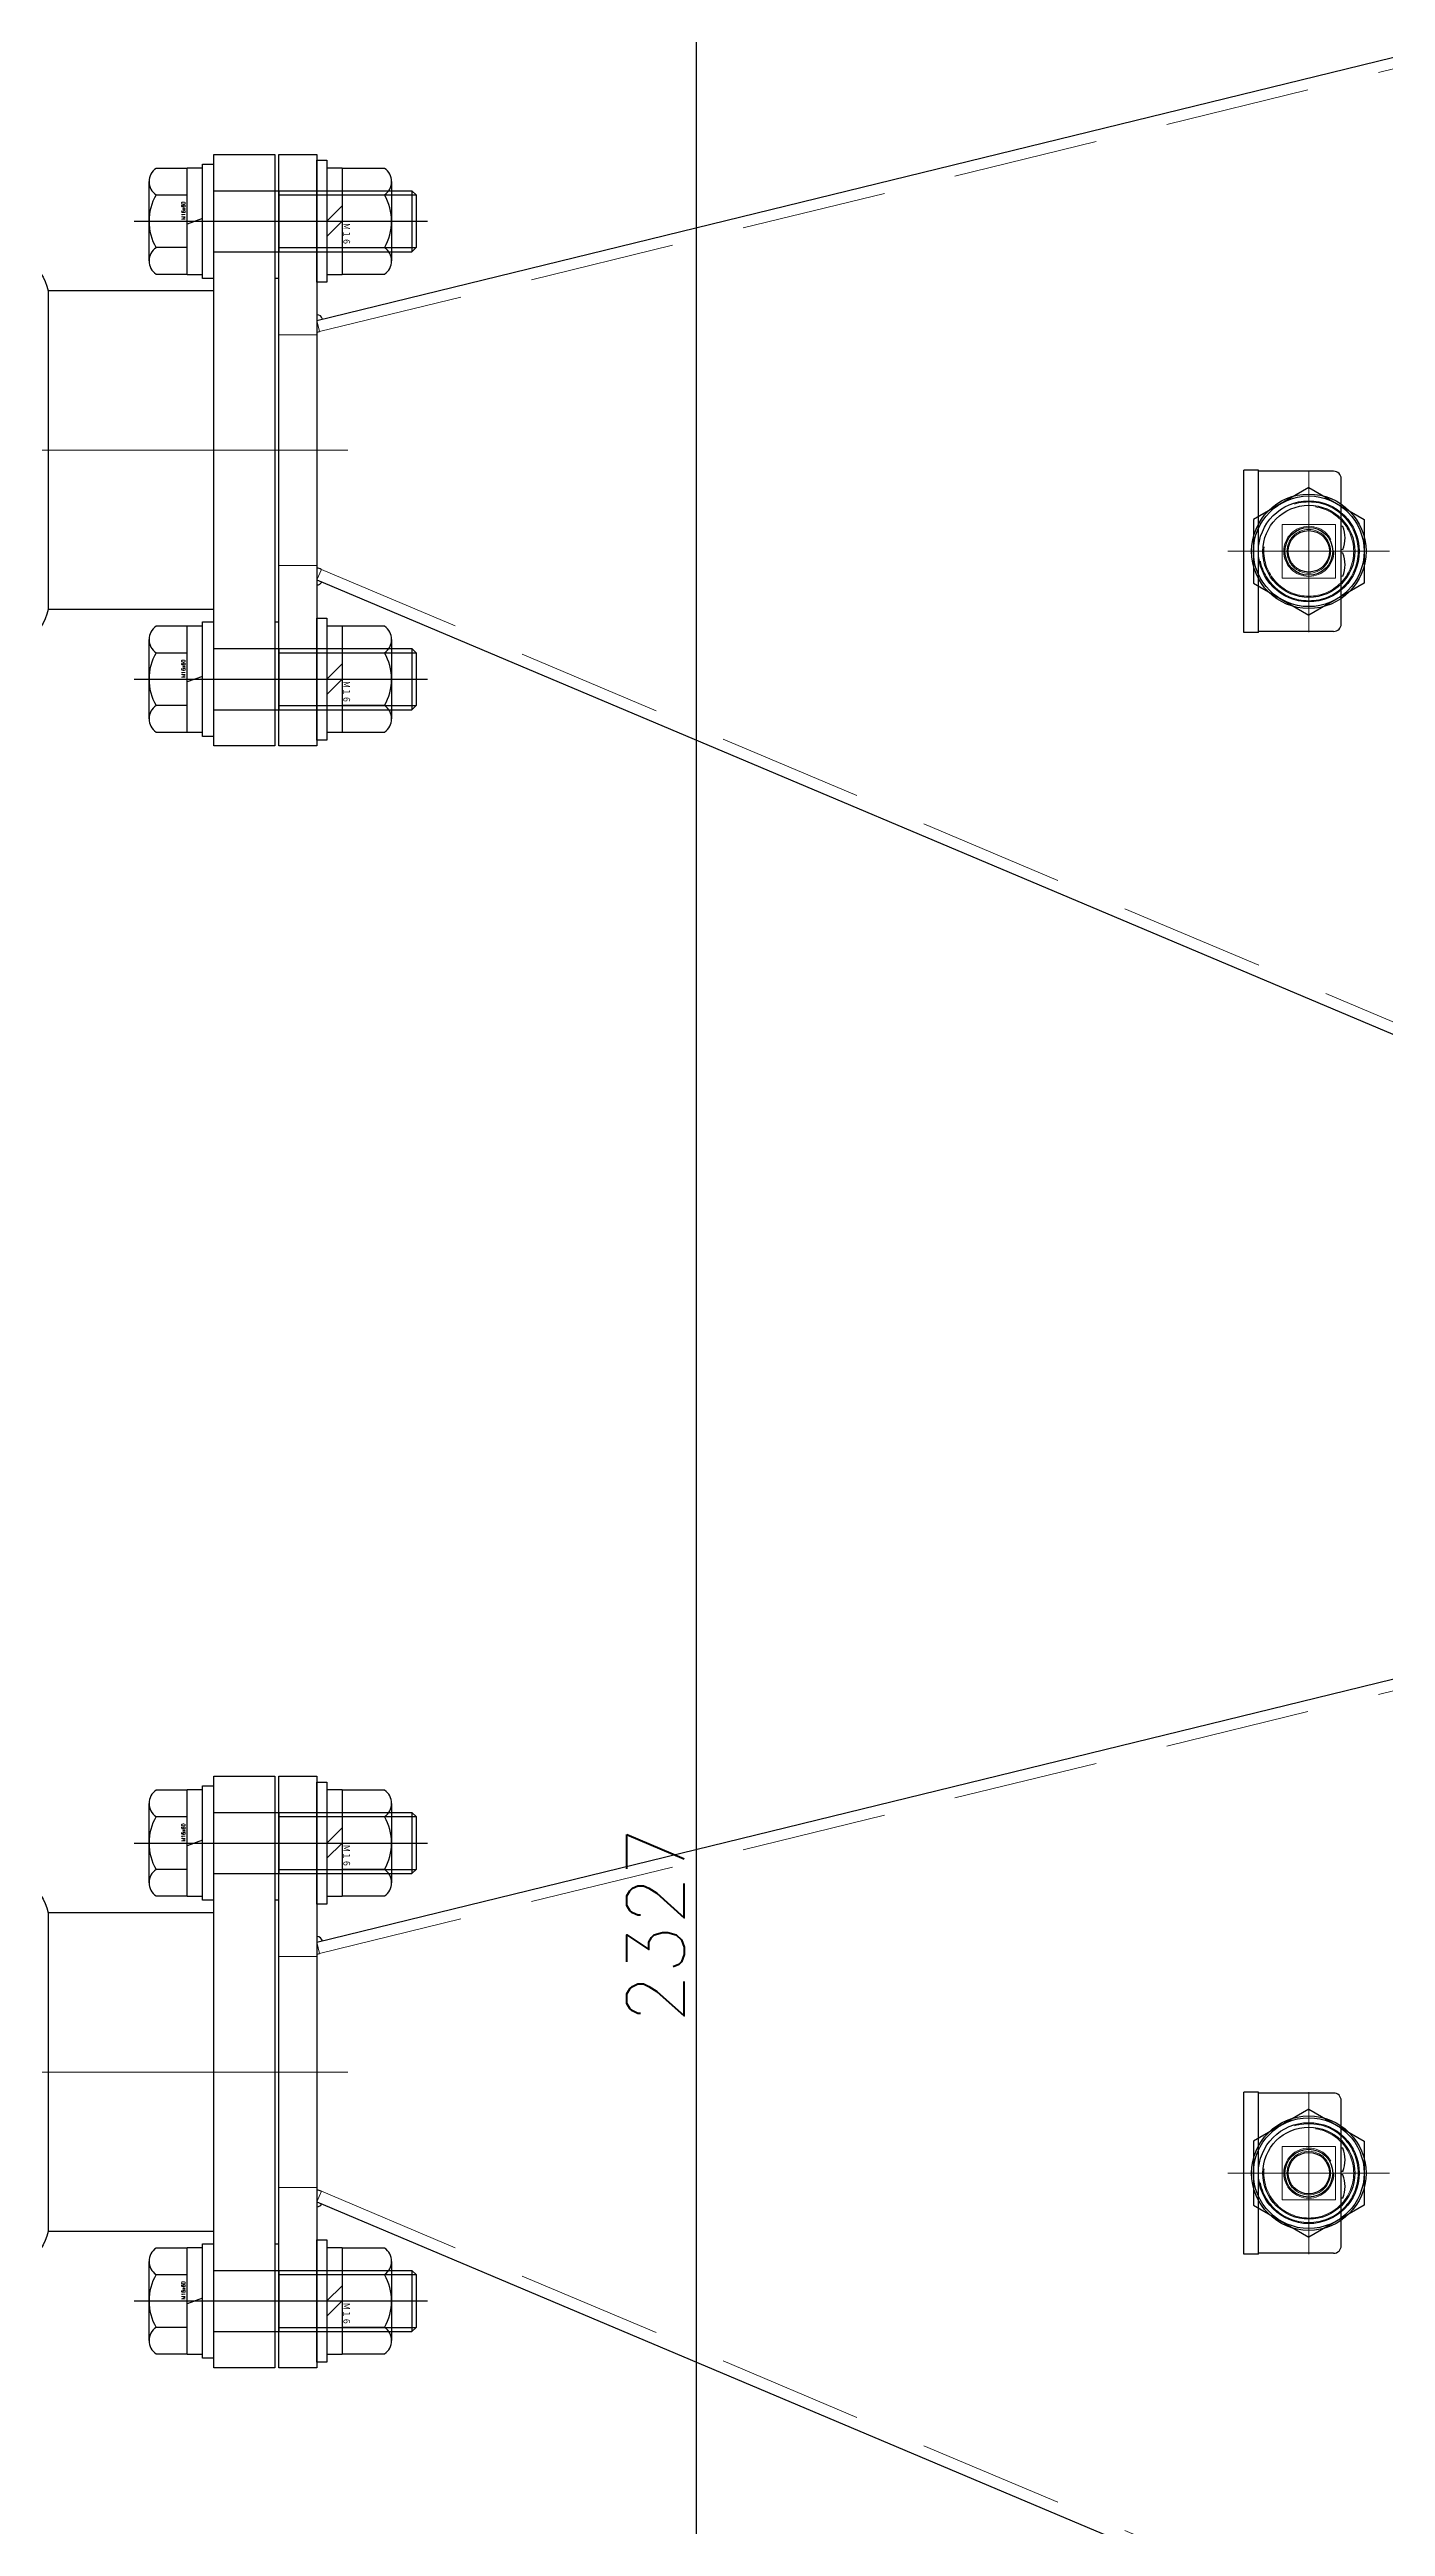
# Model space of a CAD drawing. Header units: millimetres. Extents: x -16130 to 36813, y -8099 to 27484.
# Drawn here: x 16331 to 16681, y 19912 to 20561 of the extents above; entities that cross this region are included whole.
import ezdxf

# ---------------------------------------------------------------- set-up
doc = ezdxf.new("R2010")
doc.units = ezdxf.units.MM
doc.header["$LTSCALE"] = 6
doc.header["$PDMODE"] = 99
doc.header["$PDSIZE"] = 1
doc.linetypes.add('CENTER2', pattern=[28.575, 19.05, -3.175, 3.175, -3.175])
doc.linetypes.add('HIDDEN', pattern=[9.525, 6.35, -3.175])
for name, color, linetype, lineweight in [('04_HIDDEN', 2, 'HIDDEN', 13), ('05_CENTER', 4, 'CENTER2', 13), ('08_DIM', 3, 'Continuous', 13)]:
    doc.layers.add(name, color=color, linetype=linetype, lineweight=lineweight)
doc.layers.add('10_DRAFT', color=8, linetype='Continuous', lineweight=0, plot=False)
doc.styles.add('KANJI0', font='txt.shx', dxfattribs={"width": 0.9, "height": 30, "bigfont": 'bigfont'})
doc.styles.add('KSS_TXT', font='txt.shx', dxfattribs={"bigfont": 'extfont2.shx'})
doc.dimstyles.new('KSS_DIM', dxfattribs={"dimtxt": 3, "dimasz": 2.5, "dimexe": 1.25, "dimexo": 0.625, "dimtad": 1, "dimdsep": 46, "dimtxsty": 'KSS_TXT', "dimblk": 'OPEN30', "dimcen": 0, "dimazin": 2, "dimtfac": 0.75, "dimtmove": 0, "dimatfit": 3, "dimldrblk": 'OPEN30', "dimfxl": 1, "dimtolj": 1, "dimarcsym": 0})

# ---------------------------------------------------------------- blocks, each defined once
blk = doc.blocks.new('SGPPBJ26b_1_1')
at = {"color": 0}
for p, q in [((0, 16.74), (-14.5, 8.37)), ((0, 16.74), (14.5, 8.37)), ((-14.5, 8.37), (-14.5, -8.37)), ((14.5, 8.37), (14.5, -8.37)), ((-14.5, -8.37), (0, -16.74)), ((14.5, -8.37), (0, -16.74))]:
    blk.add_line(p, q, dxfattribs=at)
for radius in [14.5, 6.28, 5.43]:
    blk.add_circle((0, 0), radius, dxfattribs=at)
at = {"layer": '04_HIDDEN', "color": 0}
for radius in [12.94, 11.76]:
    blk.add_circle((0, 0), radius, dxfattribs=at)
at = {"layer": '05_CENTER', "color": 0}
for p, q in [((0, -19.66), (0, 19.66)), ((-17.5, 0), (17.5, 0))]:
    blk.add_line(p, q, dxfattribs=at)
blk = doc.blocks.new('GA46-＊＊-02c_1_1')
at = {"color": 0}
for p, q in [((-21, 6.5), (-21, -13.2)), ((19, 8.5), (-19, 8.5)), ((-6.54, 8.9), (-6.57, 8.5)), ((-0.46, 8.9), (-0.43, 8.5)), ((0.46, 8.9), (0.43, 8.5)), ((6.54, 8.9), (6.57, 8.5)), ((21, 6.5), (21, -13.2)), ((-21.25, -13.2), (-21.25, -17)), ((21.25, -13.2), (-21.25, -13.2)), ((21.25, -17), (-21.25, -17)), ((21.25, -13.2), (21.25, -17))]:
    blk.add_line(p, q, dxfattribs=at)
for centre, radius, start, end in [((-19, 6.5), 2, 90, 179.99998), ((-3.5, 1.52), 7.98, 67.64344, 112.35654), ((3.5, 1.52), 7.98, 67.64344, 112.35654), ((19, 6.5), 2, 0.00002, 90)]:
    blk.add_arc(centre, radius, start, end, dxfattribs=at)
at = {"layer": '04_HIDDEN', "color": 0}
blk.add_lwpolyline([(-7, 7), (7, 7), (7, -7), (-7, -7)], close=True, dxfattribs=at)
for radius in [6.58, 5.72]:
    blk.add_circle((0, 0), radius, dxfattribs=at)
at = {"layer": '05_CENTER', "color": 0}
for p, q in [((0, -19.32), (0, 12.7)), ((-10.41, 0), (10.41, 0))]:
    blk.add_line(p, q, dxfattribs=at)
blk = doc.blocks.new('_Open30')
at = {"color": 0, "linetype": 'ByBlock', "lineweight": -2}
for p, q in [((-1, 0.268), (0, 0)), ((0, 0), (-1, -0.268)), ((0, 0), (-1, 0))]:
    blk.add_line(p, q, dxfattribs=at)
blk = doc.blocks.new('*D3089')
at = {"layer": '08_DIM', "color": 0, "lineweight": -2, "transparency": 16777216}
for p, q in [((16571.18, 21233.22), (16494.54, 21233.22)), ((16500.79, 21220.72), (16500.79, 18918.72)), ((16571.18, 18906.22), (16494.54, 18906.22))]:
    blk.add_line(p, q, dxfattribs=at)
at = {"layer": 'Defpoints', "color": 0, "transparency": 16777216}
for p in [(16574.3, 21233.22), (16500.79, 18906.22), (16574.3, 18906.22)]:
    blk.add_point(p, dxfattribs=at)
at = {"layer": '08_DIM', "color": 0, "lineweight": -2, "transparency": 16777216, "xscale": 12.5, "yscale": 12.5, "zscale": 12.5}
for p, rotation in [((16500.79, 21233.22), 90), ((16500.79, 18906.22), 270)]:
    blk.add_blockref('_Open30', p, dxfattribs=dict(at, rotation=rotation))
at = {"layer": '08_DIM', "color": 0, "transparency": 16777216, "insert": (16490.17, 20069.72), "char_height": 15, "attachment_point": 5, "rotation": 90, "style": 'KSS_TXT'}
blk.add_mtext('\\A1;2327', dxfattribs=at)
blk = doc.blocks.new('M16Nza_1_1_1_1')
at = {"color": 0}
for p, q in [((-10.39, 19.6), (10.39, 19.6)), ((-13.85, 17.74), (-13.85, 6.6)), ((-6.92, 6.6), (-6.92, 17.74)), ((6.93, 17.74), (6.93, 6.6)), ((13.85, 6.6), (13.85, 17.74)), ((-14, 2.6), (-14, 6.6)), ((-14, 6.6), (14, 6.6)), ((-4, 6.6), (0, 2.6)), ((0, 6.6), (4, 2.6)), ((14, 6.6), (14, 2.6))]:
    blk.add_line(p, q, dxfattribs=at)
at = {"color": 0, "linetype": 'CENTER2'}
blk.add_line((0, 0), (0, 19.6), dxfattribs=at)
at = {"color": 0}
blk.add_lwpolyline([(-16, 2.6), (16, 2.6), (16, 0), (-16, 0)], close=True, dxfattribs=at)
for centre, radius, start, end in [((-10.39, 15.44), 4.16, 33.626, 146.374), ((0, 5.75), 13.85, 60, 120), ((10.39, 15.44), 4.16, 33.626, 146.374)]:
    blk.add_arc(centre, radius, start, end, dxfattribs=at)
at = {"layer": '10_DRAFT', "style": 'KANJI0', "width": 0.82}
blk.add_text('Ｍ１６', height=1.714, dxfattribs=at).set_placement((0.41, 6.78))
blk = doc.blocks.new('A$C5136444F_1_1_1_1')
at = {"color": 0, "linetype": 'CENTER2'}
blk.add_line((0, 20.91), (0, -56), dxfattribs=at)
at = {"color": 0}
for p, q in [((-13.85, 15.14), (-13.85, 7)), ((-10.39, 17), (10.39, 17)), ((-6.92, 7), (-6.92, 15.14)), ((6.92, 15.14), (6.92, 7)), ((13.85, 7), (13.85, 15.14)), ((-14, 3), (-14, 7)), ((-14, 7), (14, 7)), ((0.73, 3), (-0.73, 7)), ((14, 7), (14, 3)), ((-15, 0), (-15, 3)), ((-15, 3), (15, 3)), ((-15, 0), (15, 0)), ((-8, 0), (-8, -51.92)), ((8, 0), (8, -51.92)), ((15, 3), (15, 0)), ((8, -17), (-8, -17)), ((-6.92, -17), (-6.92, -53)), ((6.92, -17), (6.92, -53)), ((8, -51.92), (-8, -51.92)), ((-8, -51.92), (-6.92, -53)), ((8, -51.92), (6.92, -53)), ((6.92, -53), (-6.92, -53))]:
    blk.add_line(p, q, dxfattribs=at)
for centre, radius, start, end in [((-10.39, 12.84), 4.16, 33.626, 146.374), ((0, 3.15), 13.85, 60, 120), ((10.39, 12.84), 4.16, 33.626, 146.374)]:
    blk.add_arc(centre, radius, start, end, dxfattribs=at)
at = {"layer": '10_DRAFT', "style": 'KANJI0', "width": 0.82}
blk.add_text('M16x60', height=1, dxfattribs=at).set_placement((0.41, 7.48))
blk = doc.blocks.new('A$C537B403B_1_1_1')
at = {"color": 0}
for p, q in [((-150, -45), (-150, 45)), ((-150, 45), (-149, 45)), ((-133, 41.75), (-89.59, 41.75)), ((-89.59, 41.75), (-89.59, -41.75)), ((-60.41, 41.75), (-60.41, -41.75)), ((-60.41, 41.75), (-17, 41.75)), ((0, 45), (-1, 45)), ((0, -45), (0, 45)), ((-149, -45), (-150, -45)), ((-133, -41.75), (-89.59, -41.75)), ((-60.41, -41.75), (-17, -41.75)), ((-1, -45), (0, -45))]:
    blk.add_line(p, q, dxfattribs=at)
for points in [[(-133, 77.5), (-149, 77.5), (-149, -77.5), (-133, -77.5)], [(-1, 77.5), (-17, 77.5), (-17, -77.5), (-1, -77.5)]]:
    blk.add_lwpolyline(points, close=True, dxfattribs=at)
for centre, start, end in [((-75, 38.25), 13.4934, 166.5066), ((-75, -38.25), 193.4934, 346.5066)]:
    blk.add_arc(centre, 15, start, end, dxfattribs=at)
at = {"layer": '05_CENTER'}
for p, q in [((-123.77, 60), (-157.96, 60)), ((-75, -61.54), (-75, 61.54)), ((8.23, 60), (-25.96, 60)), ((-150, 0), (0, 0)), ((-123.77, -60), (-157.96, -60)), ((8.23, -60), (-25.96, -60))]:
    blk.add_line(p, q, dxfattribs=at)
blk = doc.blocks.new('A$C30B32F76_1_1')
at = {"color": 0}
blk.add_line((-15, -12), (-45, -12), dxfattribs=at)
blk.add_lwpolyline([(-15, -7), (-45, -7), (-45, -42, 1.000008), (-15, -42)], format="xyb", close=True, dxfattribs=at)
at = {"layer": '05_CENTER'}
blk.add_line((-30, -2), (-30, -17), dxfattribs=at)
blk = doc.blocks.new('A$C4DCA1887_1_1')
at = {"color": 0}
for radius in [15, 13.22, 12.06]:
    blk.add_circle((0, 0), radius, dxfattribs=at)
at = {"layer": '05_CENTER'}
for p, q in [((0, -21.19), (0, 21.19)), ((21.19, 0), (-21.19, 0))]:
    blk.add_line(p, q, dxfattribs=at)
blk = doc.blocks.new('A$C684FA84F')
at = {"color": 0}
for p, q in [((-490, 77), (-5.71, 195.41)), ((-490, 9), (-6.17, -195.26))]:
    blk.add_line(p, q, dxfattribs=at)
for points in [[(0, -206.5), (-5, -206.5), (-5, 206.5), (0, 206.5)], [(-500, 120.5), (-490, 120.5), (-490, -34.5), (-500, -34.5)]]:
    blk.add_lwpolyline(points, close=True, dxfattribs=at)
at = {"color": 3}
for centre, radius, start, end in [((-4.25, 190.76), 4.88, 98.83108, 107.43098), ((-490, 77), 1.5, 13.8582, 90), ((-490.75, 78.74), 4.88, 278.83108, 287.43098), ((-490.91, 7.21), 5, 65.45641, 79.51563), ((-490, 9.19), 1.5, 270, 330.56651), ((-4.09, -190.71), 5, 245.46365, 259.51696)]:
    blk.add_arc(centre, radius, start, end, dxfattribs=at)
at = {"layer": '04_HIDDEN'}
for p, q in [((-5, 192.5), (-5.71, 195.41)), ((-489.29, 74.09), (-5, 192.5)), ((-5, 192.5), (0, 192.5)), ((-500, 73.25), (-490, 73.25)), ((-489.29, 74.09), (-490, 77)), ((-500, 12.75), (-490, 12.75)), ((-488.83, 11.76), (-490, 9)), ((-488.83, 11.76), (-5, -192.5)), ((-5, -192.5), (-6.17, -195.26)), ((-5, -192.5), (0, -192.5))]:
    blk.add_line(p, q, dxfattribs=at)
at = {"layer": '05_CENTER'}
for p, q in [((-13.38, 192), (8.47, 192)), ((-508.15, 103), (-481.88, 103)), ((-13.38, 96), (8.47, 96)), ((-508.15, 43), (-481.88, 43)), ((-13.38, 0), (8.47, 0)), ((-508.15, -17), (-481.88, -17)), ((-13.38, -96), (8.47, -96)), ((-13.38, -192), (8.47, -192))]:
    blk.add_line(p, q, dxfattribs=at)
blk.add_blockref('A$C4DCA1887_1_1', (-230, 16.5))
at = {"color": 0}
blk.add_blockref('A$C30B32F76_1_1', (-77, 0), dxfattribs=at)
blk = doc.blocks.new('A$C684FA933')
blk.add_blockref('A$C684FA84F', (887, -43))
at = {"color": 4, "xscale": -1}
blk.add_blockref('A$C537B403B_1_1_1', (237, 0), dxfattribs=at)
for name, p, rotation in [('A$C5136444F_1_1_1_1', (370, 60), 90), ('M16Nza_1_1_1_1', (397, 60), 270), ('A$C5136444F_1_1_1_1', (370, -60), 90), ('M16Nza_1_1_1_1', (397, -60), 270)]:
    blk.add_blockref(name, p, dxfattribs=dict(rotation=rotation))

msp = doc.modelspace()

# ---------------------------------------------------------------- block references
for p in [(16004.38329, 20456.22052), (16004.38329, 20031.22052)]:
    msp.add_blockref('A$C684FA933', p)
at = {"color": 4, "rotation": 270}
for p in [(16661.38329, 20429.72052), (16661.38329, 20004.72052)]:
    msp.add_blockref('GA46-＊＊-02c_1_1', p, dxfattribs=at)
at = {"color": 4}
for p in [(16661.38329, 20429.72052), (16661.38329, 20004.72052)]:
    msp.add_blockref('SGPPBJ26b_1_1', p, dxfattribs=at)

# ---------------------------------------------------------------- dimensions: what is measured, and where the dimension line sits
at = {"layer": '08_DIM', "color": 1}
dim = msp.add_linear_dim(base=(16500.79016, 18906.22052), p1=(16574.30226, 21233.22052), p2=(16574.30226, 18906.22052), angle=90, dimstyle='KSS_DIM', override={"dimscale": 5}, dxfattribs=at)
dim.commit()
dim.dimension.update_dxf_attribs({"geometry": '*D3089', "text_midpoint": (16490.16516, 20069.72052)})

doc.saveas('drawing.dxf')
